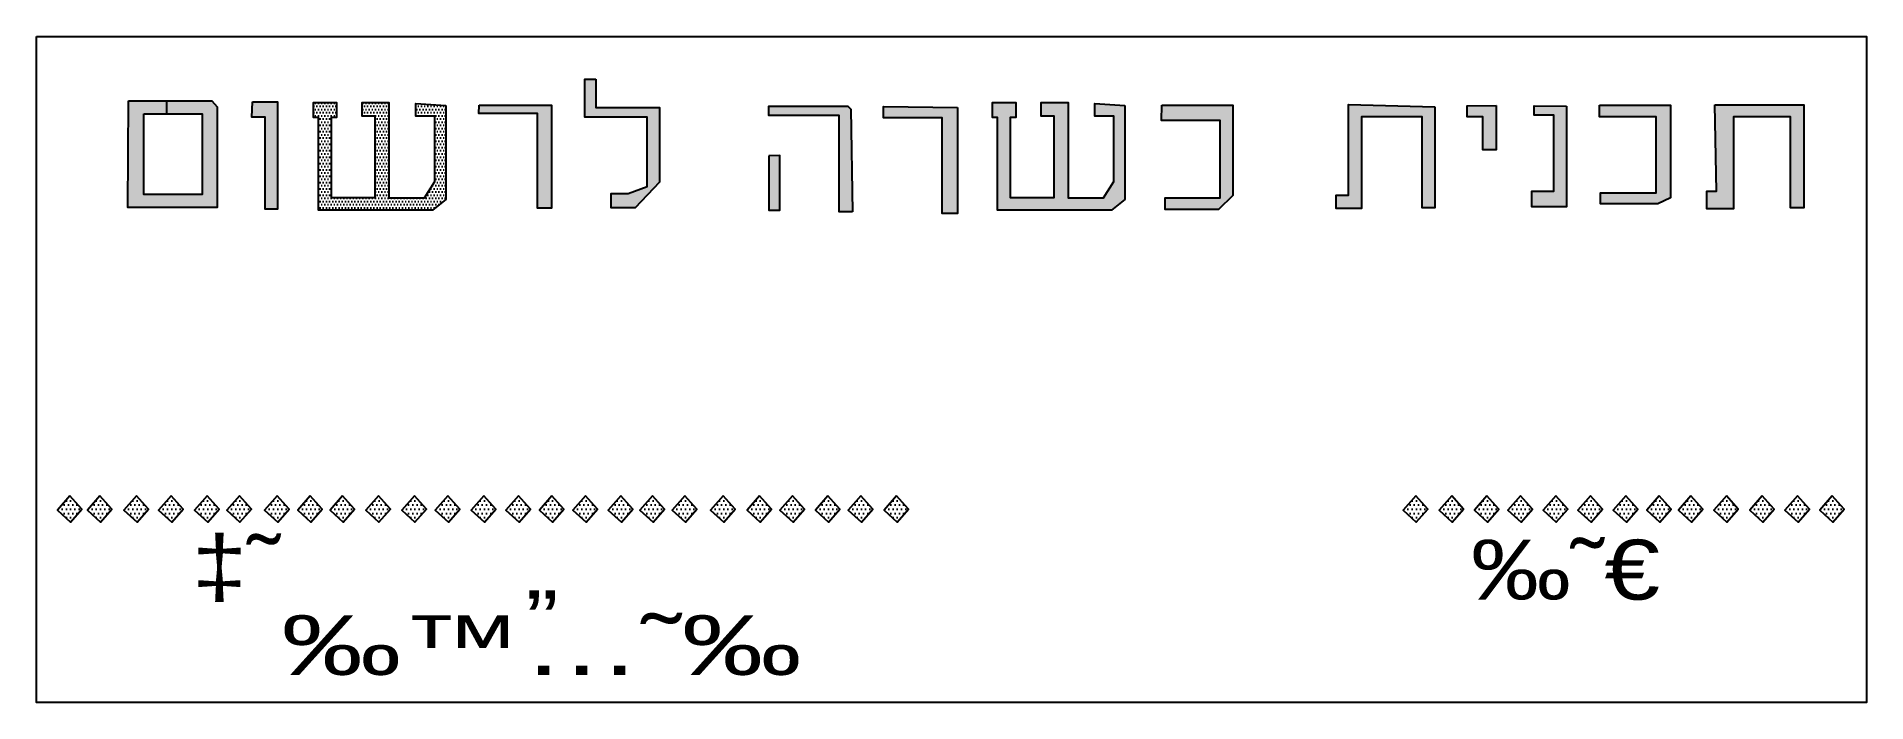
# Model space of a CAD drawing. Extents: x 221083.5 to 221097.2, y 632447.2 to 632452.2.
import ezdxf

# ---------------------------------------------------------------- set-up
doc = ezdxf.new("R2010")
doc.units = 0
doc.header["$MEASUREMENT"] = 0
doc.layers.add('D', color=7, linetype='CONTINUOUS')
doc.layers.add('TR_ANOT_L', color=7, linetype='CONTINUOUS')
doc.styles.add('HEB2', font='heb2.shx')
pattern_1 = [(0, (220776.147848, 631996.96521), (0.01190625, 0.0238125), [0, -0.0238125])]

msp = doc.modelspace()

# ---------------------------------------------------------------- hatches: boundary and pattern name
at = {"layer": 'TR_ANOT_L'}
h = msp.add_hatch(dxfattribs=at)
h.set_pattern_fill('DOTS', color=256, scale=0.015, style=0)
h.set_pattern_definition(pattern_1)
h.paths.add_polyline_path([(221085.083, 632451.674), (221085.078, 632451.56), (221085.178, 632451.56), (221085.178, 632450.868), (221085.272, 632450.868), (221085.272, 632451.674)])
h.paths.add_polyline_path([(221084.706, 632451.584), (221084.706, 632450.979), (221084.266, 632450.979), (221084.266, 632451.584), (221084.441, 632451.584), (221084.441, 632451.681), (221084.151, 632451.681), (221084.148, 632450.882), (221084.817, 632450.882), (221084.817, 632451.636), (221084.777, 632451.681), (221084.441, 632451.681), (221084.441, 632451.584)])
h.paths.add_polyline_path([(221088.05, 632451.559), (221088.05, 632451.039), (221087.907, 632450.987), (221087.779, 632450.987), (221087.779, 632450.879), (221087.959, 632450.879), (221088.141, 632451.071), (221088.141, 632451.633), (221087.663, 632451.633), (221087.663, 632451.844), (221087.58, 632451.844), (221087.58, 632451.559)])
h.paths.add_polyline_path([(221087.226, 632450.875), (221087.33, 632450.875), (221087.33, 632451.65), (221086.788, 632451.65), (221086.785, 632451.588), (221087.226, 632451.588)])
h.paths.add_polyline_path([(221089.047, 632451.271), (221088.964, 632451.268), (221088.964, 632450.862), (221089.047, 632450.862)], flags=17)
h.paths.add_polyline_path([(221088.964, 632451.641), (221088.964, 632451.571), (221089.492, 632451.571), (221089.492, 632450.849), (221089.591, 632450.849), (221089.58, 632451.619), (221089.557, 632451.641)])
h.paths.add_polyline_path([(221090.382, 632451.633), (221089.826, 632451.64), (221089.826, 632451.554), (221090.266, 632451.554), (221090.266, 632450.836), (221090.382, 632450.836)])
h.paths.add_polyline_path([(221090.777, 632450.957), (221090.777, 632451.558), (221090.819, 632451.558), (221090.819, 632451.67), (221090.644, 632451.67), (221090.644, 632451.558), (221090.682, 632451.558), (221090.682, 632450.862), (221091.539, 632450.862), (221091.639, 632450.94), (221091.639, 632451.648), (221091.413, 632451.662), (221091.413, 632451.566), (221091.556, 632451.566), (221091.556, 632451.075), (221091.479, 632450.953), (221091.212, 632450.953), (221091.212, 632451.67), (221091.011, 632451.67), (221091.011, 632451.566), (221091.108, 632451.566), (221091.108, 632450.957)])
h = msp.add_hatch(dxfattribs=at)
h.set_pattern_fill('DOTS', color=256, scale=0.015, style=0)
h.set_pattern_definition(pattern_1)
h.paths.add_polyline_path([(221086.005, 632451.566), (221086.005, 632450.957), (221085.674, 632450.957), (221085.674, 632451.558), (221085.716, 632451.558), (221085.716, 632451.67), (221085.541, 632451.67), (221085.541, 632451.558), (221085.579, 632451.558), (221085.579, 632450.862), (221086.436, 632450.862), (221086.536, 632450.94), (221086.536, 632451.648), (221086.31, 632451.662), (221086.31, 632451.566), (221086.453, 632451.566), (221086.453, 632451.075), (221086.376, 632450.953), (221086.109, 632450.953), (221086.109, 632451.67), (221085.908, 632451.67), (221085.908, 632451.566)])
h = msp.add_hatch(dxfattribs=at)
h.set_pattern_fill('DOTS', color=256, scale=0.015, style=0)
h.set_pattern_definition(pattern_1)
h.paths.add_polyline_path([(221091.917, 632451.649), (221091.913, 632451.533), (221092.355, 632451.533), (221092.355, 632450.953), (221091.941, 632450.953), (221091.941, 632450.866), (221092.342, 632450.866), (221092.45, 632450.971), (221092.45, 632451.649)])
h.paths.add_polyline_path([(221093.32, 632451.655), (221093.32, 632450.973), (221093.227, 632450.973), (221093.227, 632450.874), (221093.416, 632450.874), (221093.416, 632451.562), (221093.874, 632451.562), (221093.874, 632450.878), (221093.969, 632450.878), (221093.969, 632451.638)])
h.paths.add_polyline_path([(221094.43, 632451.648), (221094.212, 632451.645), (221094.212, 632451.562), (221094.33, 632451.562), (221094.33, 632451.313), (221094.43, 632451.313)])
h.paths.add_polyline_path([(221094.715, 632451.644), (221094.715, 632451.575), (221094.862, 632451.575), (221094.862, 632451.003), (221094.698, 632451.003), (221094.698, 632450.887), (221094.958, 632450.887), (221094.958, 632451.641)])
h.paths.add_polyline_path([(221095.631, 632451.562), (221095.631, 632450.99), (221095.213, 632450.99), (221095.213, 632450.908), (221095.643, 632450.908), (221095.74, 632450.953), (221095.74, 632451.649), (221095.205, 632451.649), (221095.205, 632451.562)])
h.paths.add_polyline_path([(221096.072, 632451.653), (221096.085, 632451.003), (221096.012, 632451.003), (221096.012, 632450.87), (221096.213, 632450.87), (221096.213, 632451.562), (221096.641, 632451.562), (221096.641, 632450.878), (221096.741, 632450.878), (221096.741, 632451.653)])
h = msp.add_hatch(dxfattribs=at)
h.set_pattern_fill('DOTS', color=256, scale=0.02, style=0)
h.set_pattern_definition([(0, (220742.896486, 631994.685375), (0.015875, 0.03175), [0, -0.03175])])
h.paths.add_polyline_path([(221083.802, 632448.616), (221083.712, 632448.715), (221083.618, 632448.607), (221083.717, 632448.517)])
h = msp.add_hatch(dxfattribs=at)
h.set_pattern_fill('DOTS', color=256, scale=0.02, style=0)
h.set_pattern_definition([(0, (220743.12133, 631994.685375), (0.015875, 0.03175), [0, -0.03175])])
h.paths.add_polyline_path([(221084.027, 632448.616), (221083.937, 632448.715), (221083.843, 632448.607), (221083.942, 632448.517)])
h = msp.add_hatch(dxfattribs=at)
h.set_pattern_fill('DOTS', color=256, scale=0.02, style=0)
h.set_pattern_definition([(0, (220743.395637, 631994.685375), (0.015875, 0.03175), [0, -0.03175])])
h.paths.add_polyline_path([(221084.301, 632448.616), (221084.211, 632448.715), (221084.117, 632448.607), (221084.216, 632448.517)])
h = msp.add_hatch(dxfattribs=at)
h.set_pattern_fill('DOTS', color=256, scale=0.02, style=0)
h.set_pattern_definition([(0, (220743.656455, 631994.685375), (0.015875, 0.03175), [0, -0.03175])])
h.paths.add_polyline_path([(221084.562, 632448.616), (221084.472, 632448.715), (221084.378, 632448.607), (221084.477, 632448.517)])
h = msp.add_hatch(dxfattribs=at)
h.set_pattern_fill('DOTS', color=256, scale=0.02, style=0)
h.set_pattern_definition([(0, (220743.926267, 631994.685375), (0.015875, 0.03175), [0, -0.03175])])
h.paths.add_polyline_path([(221084.832, 632448.616), (221084.742, 632448.715), (221084.648, 632448.607), (221084.747, 632448.517)])
h = msp.add_hatch(dxfattribs=at)
h.set_pattern_fill('DOTS', color=256, scale=0.02, style=0)
h.set_pattern_definition([(0, (220744.169097, 631994.685375), (0.015875, 0.03175), [0, -0.03175])])
h.paths.add_polyline_path([(221085.075, 632448.616), (221084.985, 632448.715), (221084.891, 632448.607), (221084.989, 632448.517)])
h = msp.add_hatch(dxfattribs=at)
h.set_pattern_fill('DOTS', color=256, scale=0.02, style=0)
h.set_pattern_definition([(0, (220744.4524, 631994.685375), (0.015875, 0.03175), [0, -0.03175])])
h.paths.add_polyline_path([(221085.358, 632448.616), (221085.268, 632448.715), (221085.174, 632448.607), (221085.273, 632448.517)])
h = msp.add_hatch(dxfattribs=at)
h.set_pattern_fill('DOTS', color=256, scale=0.02, style=0)
h.set_pattern_definition([(0, (220744.70147, 631994.685375), (0.015875, 0.03175), [0, -0.03175])])
h.paths.add_polyline_path([(221085.607, 632448.616), (221085.517, 632448.715), (221085.423, 632448.607), (221085.522, 632448.517)])
h = msp.add_hatch(dxfattribs=at)
h.set_pattern_fill('DOTS', color=256, scale=0.02, style=0)
h.set_pattern_definition([(0, (220744.944302, 631994.685375), (0.015875, 0.03175), [0, -0.03175])])
h.paths.add_polyline_path([(221085.85, 632448.616), (221085.76, 632448.715), (221085.666, 632448.607), (221085.765, 632448.517)])
h = msp.add_hatch(dxfattribs=at)
h.set_pattern_fill('DOTS', color=256, scale=0.02, style=0)
h.set_pattern_definition([(0, (220745.214113, 631994.685375), (0.015875, 0.03175), [0, -0.03175])])
h.paths.add_polyline_path([(221086.12, 632448.616), (221086.03, 632448.715), (221085.936, 632448.607), (221086.034, 632448.517)])
h = msp.add_hatch(dxfattribs=at)
h.set_pattern_fill('DOTS', color=256, scale=0.02, style=0)
h.set_pattern_definition([(0, (220745.483925, 631994.685375), (0.015875, 0.03175), [0, -0.03175])])
h.paths.add_polyline_path([(221086.39, 632448.616), (221086.3, 632448.715), (221086.205, 632448.607), (221086.304, 632448.517)])
h = msp.add_hatch(dxfattribs=at)
h.set_pattern_fill('DOTS', color=256, scale=0.02, style=0)
h.set_pattern_definition([(0, (220745.73575, 631994.685375), (0.015875, 0.03175), [0, -0.03175])])
h.paths.add_polyline_path([(221086.642, 632448.616), (221086.552, 632448.715), (221086.457, 632448.607), (221086.556, 632448.517)])
h = msp.add_hatch(dxfattribs=at)
h.set_pattern_fill('DOTS', color=256, scale=0.02, style=0)
h.set_pattern_definition([(0, (220746.00556, 631994.685375), (0.015875, 0.03175), [0, -0.03175])])
h.paths.add_polyline_path([(221086.911, 632448.616), (221086.821, 632448.715), (221086.727, 632448.607), (221086.826, 632448.517)])
h = msp.add_hatch(dxfattribs=at)
h.set_pattern_fill('DOTS', color=256, scale=0.02, style=0)
h.set_pattern_definition([(0, (220746.266378, 631994.685375), (0.015875, 0.03175), [0, -0.03175])])
h.paths.add_polyline_path([(221087.172, 632448.616), (221087.082, 632448.715), (221086.988, 632448.607), (221087.087, 632448.517)])
h = msp.add_hatch(dxfattribs=at)
h.set_pattern_fill('DOTS', color=256, scale=0.02, style=0)
h.set_pattern_definition([(0, (220746.518202, 631994.685375), (0.015875, 0.03175), [0, -0.03175])])
h.paths.add_polyline_path([(221087.424, 632448.616), (221087.334, 632448.715), (221087.24, 632448.607), (221087.339, 632448.517)])
h = msp.add_hatch(dxfattribs=at)
h.set_pattern_fill('DOTS', color=256, scale=0.02, style=0)
h.set_pattern_definition([(0, (220746.770026, 631994.685375), (0.015875, 0.03175), [0, -0.03175])])
h.paths.add_polyline_path([(221087.676, 632448.616), (221087.586, 632448.715), (221087.491, 632448.607), (221087.59, 632448.517)])
h = msp.add_hatch(dxfattribs=at)
h.set_pattern_fill('DOTS', color=256, scale=0.02, style=0)
h.set_pattern_definition([(0, (220747.03534, 631994.685375), (0.015875, 0.03175), [0, -0.03175])])
h.paths.add_polyline_path([(221087.941, 632448.616), (221087.851, 632448.715), (221087.757, 632448.607), (221087.856, 632448.517)])
h = msp.add_hatch(dxfattribs=at)
h.set_pattern_fill('DOTS', color=256, scale=0.02, style=0)
h.set_pattern_definition([(0, (220747.273674, 631994.685375), (0.015875, 0.03175), [0, -0.03175])])
h.paths.add_polyline_path([(221088.179, 632448.616), (221088.09, 632448.715), (221087.995, 632448.607), (221088.094, 632448.517)])
h = msp.add_hatch(dxfattribs=at)
h.set_pattern_fill('DOTS', color=256, scale=0.02, style=0)
h.set_pattern_definition([(0, (220747.516505, 631994.685375), (0.015875, 0.03175), [0, -0.03175])])
h.paths.add_polyline_path([(221088.422, 632448.616), (221088.332, 632448.715), (221088.238, 632448.607), (221088.337, 632448.517)])
h = msp.add_hatch(dxfattribs=at)
h.set_pattern_fill('DOTS', color=256, scale=0.02, style=0)
h.set_pattern_definition([(0, (220747.804303, 631994.685375), (0.015875, 0.03175), [0, -0.03175])])
h.paths.add_polyline_path([(221088.71, 632448.616), (221088.62, 632448.715), (221088.526, 632448.607), (221088.625, 632448.517)])
h = msp.add_hatch(dxfattribs=at)
h.set_pattern_fill('DOTS', color=256, scale=0.02, style=0)
h.set_pattern_definition([(0, (220748.078612, 631994.685375), (0.015875, 0.03175), [0, -0.03175])])
h.paths.add_polyline_path([(221088.984, 632448.616), (221088.894, 632448.715), (221088.8, 632448.607), (221088.899, 632448.517)])
h = msp.add_hatch(dxfattribs=at)
h.set_pattern_fill('DOTS', color=256, scale=0.02, style=0)
h.set_pattern_definition([(0, (220748.32594, 631994.685375), (0.015875, 0.03175), [0, -0.03175])])
h.paths.add_polyline_path([(221089.232, 632448.616), (221089.142, 632448.715), (221089.047, 632448.607), (221089.146, 632448.517)])
h = msp.add_hatch(dxfattribs=at)
h.set_pattern_fill('DOTS', color=256, scale=0.02, style=0)
h.set_pattern_definition([(0, (220748.591254, 631994.685375), (0.015875, 0.03175), [0, -0.03175])])
h.paths.add_polyline_path([(221089.497, 632448.616), (221089.407, 632448.715), (221089.313, 632448.607), (221089.412, 632448.517)])
h = msp.add_hatch(dxfattribs=at)
h.set_pattern_fill('DOTS', color=256, scale=0.02, style=0)
h.set_pattern_definition([(0, (220748.83858, 631994.685375), (0.015875, 0.03175), [0, -0.03175])])
h.paths.add_polyline_path([(221089.744, 632448.616), (221089.654, 632448.715), (221089.56, 632448.607), (221089.659, 632448.517)])
h = msp.add_hatch(dxfattribs=at)
h.set_pattern_fill('DOTS', color=256, scale=0.02, style=0)
h.set_pattern_definition([(0, (220749.108392, 631994.685375), (0.015875, 0.03175), [0, -0.03175])])
h.paths.add_polyline_path([(221090.014, 632448.616), (221089.924, 632448.715), (221089.83, 632448.607), (221089.929, 632448.517)])
h = msp.add_hatch(dxfattribs=at)
h.set_pattern_fill('DOTS', color=256, scale=0.02, style=0)
h.set_pattern_definition([(0, (220753.00884, 631994.685375), (0.015875, 0.03175), [0, -0.03175])])
h.paths.add_polyline_path([(221093.915, 632448.616), (221093.825, 632448.715), (221093.73, 632448.607), (221093.829, 632448.517)])
h = msp.add_hatch(dxfattribs=at)
h.set_pattern_fill('DOTS', color=256, scale=0.02, style=0)
h.set_pattern_definition([(0, (220753.278652, 631994.685375), (0.015875, 0.03175), [0, -0.03175])])
h.paths.add_polyline_path([(221094.184, 632448.616), (221094.095, 632448.715), (221094, 632448.607), (221094.099, 632448.517)])
h = msp.add_hatch(dxfattribs=at)
h.set_pattern_fill('DOTS', color=256, scale=0.02, style=0)
h.set_pattern_definition([(0, (220753.543966, 631994.685375), (0.015875, 0.03175), [0, -0.03175])])
h.paths.add_polyline_path([(221094.45, 632448.616), (221094.36, 632448.715), (221094.265, 632448.607), (221094.364, 632448.517)])
h = msp.add_hatch(dxfattribs=at)
h.set_pattern_fill('DOTS', color=256, scale=0.02, style=0)
h.set_pattern_definition([(0, (220753.79579, 631994.685375), (0.015875, 0.03175), [0, -0.03175])])
h.paths.add_polyline_path([(221094.702, 632448.616), (221094.612, 632448.715), (221094.517, 632448.607), (221094.616, 632448.517)])
h = msp.add_hatch(dxfattribs=at)
h.set_pattern_fill('DOTS', color=256, scale=0.02, style=0)
h.set_pattern_definition([(0, (220754.061105, 631994.685375), (0.015875, 0.03175), [0, -0.03175])])
h.paths.add_polyline_path([(221094.967, 632448.616), (221094.877, 632448.715), (221094.783, 632448.607), (221094.881, 632448.517)])
h = msp.add_hatch(dxfattribs=at)
h.set_pattern_fill('DOTS', color=256, scale=0.02, style=0)
h.set_pattern_definition([(0, (220754.321923, 631994.685375), (0.015875, 0.03175), [0, -0.03175])])
h.paths.add_polyline_path([(221095.228, 632448.616), (221095.138, 632448.715), (221095.043, 632448.607), (221095.142, 632448.517)])
h = msp.add_hatch(dxfattribs=at)
h.set_pattern_fill('DOTS', color=256, scale=0.02, style=0)
h.set_pattern_definition([(0, (220754.587237, 631994.685375), (0.015875, 0.03175), [0, -0.03175])])
h.paths.add_polyline_path([(221095.493, 632448.616), (221095.403, 632448.715), (221095.309, 632448.607), (221095.408, 632448.517)])
h = msp.add_hatch(dxfattribs=at)
h.set_pattern_fill('DOTS', color=256, scale=0.02, style=0)
h.set_pattern_definition([(0, (220754.83906, 631994.685375), (0.015875, 0.03175), [0, -0.03175])])
h.paths.add_polyline_path([(221095.745, 632448.616), (221095.655, 632448.715), (221095.56, 632448.607), (221095.659, 632448.517)])
h = msp.add_hatch(dxfattribs=at)
h.set_pattern_fill('DOTS', color=256, scale=0.02, style=0)
h.set_pattern_definition([(0, (220755.077395, 631994.685375), (0.015875, 0.03175), [0, -0.03175])])
h.paths.add_polyline_path([(221095.983, 632448.616), (221095.893, 632448.715), (221095.799, 632448.607), (221095.898, 632448.517)])
h = msp.add_hatch(dxfattribs=at)
h.set_pattern_fill('DOTS', color=256, scale=0.02, style=0)
h.set_pattern_definition([(0, (220755.34271, 631994.685375), (0.015875, 0.03175), [0, -0.03175])])
h.paths.add_polyline_path([(221096.248, 632448.616), (221096.159, 632448.715), (221096.064, 632448.607), (221096.163, 632448.517)])
h = msp.add_hatch(dxfattribs=at)
h.set_pattern_fill('DOTS', color=256, scale=0.02, style=0)
h.set_pattern_definition([(0, (220755.61252, 631994.685375), (0.015875, 0.03175), [0, -0.03175])])
h.paths.add_polyline_path([(221096.518, 632448.616), (221096.428, 632448.715), (221096.334, 632448.607), (221096.433, 632448.517)])
h = msp.add_hatch(dxfattribs=at)
h.set_pattern_fill('DOTS', color=256, scale=0.02, style=0)
h.set_pattern_definition([(0, (220755.877836, 631994.685375), (0.015875, 0.03175), [0, -0.03175])])
h.paths.add_polyline_path([(221096.784, 632448.616), (221096.694, 632448.715), (221096.599, 632448.607), (221096.698, 632448.517)])
h = msp.add_hatch(dxfattribs=at)
h.set_pattern_fill('DOTS', color=256, scale=0.02, style=0)
h.set_pattern_definition([(0, (220756.138653, 631994.685375), (0.015875, 0.03175), [0, -0.03175])])
h.paths.add_polyline_path([(221097.044, 632448.616), (221096.955, 632448.715), (221096.86, 632448.607), (221096.959, 632448.517)])

# ---------------------------------------------------------------- linework, layer by layer
at = {"layer": 'D', "color": 5}
msp.add_lwpolyline([(221083.461, 632452.164), (221097.211, 632452.164), (221097.211, 632447.164), (221083.461, 632447.164)], close=True, dxfattribs=at)
at = {"layer": 'D'}
for points in [[(221087.663, 632451.844), (221087.663, 632451.633), (221088.141, 632451.633), (221088.141, 632451.071), (221087.959, 632450.879), (221087.779, 632450.879), (221087.779, 632450.987), (221087.907, 632450.987), (221088.05, 632451.039), (221088.05, 632451.559), (221087.58, 632451.559), (221087.58, 632451.844)], [(221084.151, 632451.681), (221084.777, 632451.681), (221084.817, 632451.636), (221084.817, 632450.882), (221084.148, 632450.882)], [(221085.083, 632451.674), (221085.272, 632451.674), (221085.272, 632450.868), (221085.178, 632450.868), (221085.178, 632451.56), (221085.078, 632451.56)], [(221086.536, 632451.648), (221086.536, 632450.94), (221086.436, 632450.862), (221085.579, 632450.862), (221085.579, 632451.558), (221085.541, 632451.558), (221085.541, 632451.67), (221085.716, 632451.67), (221085.716, 632451.558), (221085.674, 632451.558), (221085.674, 632450.957), (221086.005, 632450.957), (221086.005, 632451.566), (221085.908, 632451.566), (221085.908, 632451.67), (221086.109, 632451.67), (221086.109, 632450.953), (221086.376, 632450.953), (221086.453, 632451.075), (221086.453, 632451.566), (221086.31, 632451.566), (221086.31, 632451.662)], [(221086.788, 632451.65), (221087.33, 632451.65), (221087.33, 632450.875), (221087.226, 632450.875), (221087.226, 632451.588), (221086.785, 632451.588)], [(221089.591, 632450.849), (221089.492, 632450.849), (221089.492, 632451.571), (221088.964, 632451.571), (221088.964, 632451.641), (221089.557, 632451.641), (221089.58, 632451.619)], [(221090.382, 632451.633), (221090.382, 632450.836), (221090.266, 632450.836), (221090.266, 632451.554), (221089.826, 632451.554), (221089.826, 632451.64)], [(221091.639, 632451.648), (221091.639, 632450.94), (221091.539, 632450.862), (221090.682, 632450.862), (221090.682, 632451.558), (221090.644, 632451.558), (221090.644, 632451.67), (221090.819, 632451.67), (221090.819, 632451.558), (221090.777, 632451.558), (221090.777, 632450.957), (221091.108, 632450.957), (221091.108, 632451.566), (221091.011, 632451.566), (221091.011, 632451.67), (221091.212, 632451.67), (221091.212, 632450.953), (221091.479, 632450.953), (221091.556, 632451.075), (221091.556, 632451.566), (221091.413, 632451.566), (221091.413, 632451.662)], [(221091.917, 632451.649), (221092.45, 632451.649), (221092.45, 632450.971), (221092.342, 632450.866), (221091.941, 632450.866), (221091.941, 632450.953), (221092.355, 632450.953), (221092.355, 632451.533), (221091.913, 632451.533)], [(221093.969, 632451.638), (221093.969, 632450.878), (221093.874, 632450.878), (221093.874, 632451.562), (221093.416, 632451.562), (221093.416, 632450.874), (221093.227, 632450.874), (221093.227, 632450.973), (221093.32, 632450.973), (221093.32, 632451.655)], [(221094.43, 632451.648), (221094.43, 632451.313), (221094.33, 632451.313), (221094.33, 632451.562), (221094.212, 632451.562), (221094.212, 632451.645)], [(221094.958, 632451.641), (221094.958, 632450.887), (221094.698, 632450.887), (221094.698, 632451.003), (221094.862, 632451.003), (221094.862, 632451.575), (221094.715, 632451.575), (221094.715, 632451.644)], [(221095.205, 632451.649), (221095.74, 632451.649), (221095.74, 632450.953), (221095.643, 632450.908), (221095.213, 632450.908), (221095.213, 632450.99), (221095.631, 632450.99), (221095.631, 632451.562), (221095.205, 632451.562)], [(221096.072, 632451.653), (221096.741, 632451.653), (221096.741, 632450.878), (221096.641, 632450.878), (221096.641, 632451.562), (221096.213, 632451.562), (221096.213, 632450.87), (221096.012, 632450.87), (221096.012, 632451.003), (221096.085, 632451.003)], [(221084.266, 632451.584), (221084.706, 632451.584), (221084.706, 632450.979), (221084.266, 632450.979)], [(221088.964, 632451.268), (221088.964, 632450.862), (221089.047, 632450.862), (221089.047, 632451.271)], [(221083.712, 632448.715), (221083.618, 632448.607), (221083.717, 632448.517), (221083.802, 632448.616)], [(221083.937, 632448.715), (221083.843, 632448.607), (221083.942, 632448.517), (221084.027, 632448.616)], [(221084.211, 632448.715), (221084.117, 632448.607), (221084.216, 632448.517), (221084.301, 632448.616)], [(221084.472, 632448.715), (221084.378, 632448.607), (221084.477, 632448.517), (221084.562, 632448.616)], [(221084.742, 632448.715), (221084.648, 632448.607), (221084.747, 632448.517), (221084.832, 632448.616)], [(221084.985, 632448.715), (221084.891, 632448.607), (221084.989, 632448.517), (221085.075, 632448.616)], [(221085.268, 632448.715), (221085.174, 632448.607), (221085.273, 632448.517), (221085.358, 632448.616)], [(221085.517, 632448.715), (221085.423, 632448.607), (221085.522, 632448.517), (221085.607, 632448.616)], [(221085.76, 632448.715), (221085.666, 632448.607), (221085.765, 632448.517), (221085.85, 632448.616)], [(221086.03, 632448.715), (221085.936, 632448.607), (221086.034, 632448.517), (221086.12, 632448.616)], [(221086.3, 632448.715), (221086.205, 632448.607), (221086.304, 632448.517), (221086.39, 632448.616)], [(221086.552, 632448.715), (221086.457, 632448.607), (221086.556, 632448.517), (221086.642, 632448.616)], [(221086.821, 632448.715), (221086.727, 632448.607), (221086.826, 632448.517), (221086.911, 632448.616)], [(221087.082, 632448.715), (221086.988, 632448.607), (221087.087, 632448.517), (221087.172, 632448.616)], [(221087.334, 632448.715), (221087.24, 632448.607), (221087.339, 632448.517), (221087.424, 632448.616)], [(221087.586, 632448.715), (221087.491, 632448.607), (221087.59, 632448.517), (221087.676, 632448.616)], [(221087.851, 632448.715), (221087.757, 632448.607), (221087.856, 632448.517), (221087.941, 632448.616)], [(221088.09, 632448.715), (221087.995, 632448.607), (221088.094, 632448.517), (221088.179, 632448.616)], [(221088.332, 632448.715), (221088.238, 632448.607), (221088.337, 632448.517), (221088.422, 632448.616)], [(221088.62, 632448.715), (221088.526, 632448.607), (221088.625, 632448.517), (221088.71, 632448.616)], [(221088.894, 632448.715), (221088.8, 632448.607), (221088.899, 632448.517), (221088.984, 632448.616)], [(221089.142, 632448.715), (221089.047, 632448.607), (221089.146, 632448.517), (221089.232, 632448.616)], [(221089.407, 632448.715), (221089.313, 632448.607), (221089.412, 632448.517), (221089.497, 632448.616)], [(221089.654, 632448.715), (221089.56, 632448.607), (221089.659, 632448.517), (221089.744, 632448.616)], [(221089.924, 632448.715), (221089.83, 632448.607), (221089.929, 632448.517), (221090.014, 632448.616)], [(221093.825, 632448.715), (221093.73, 632448.607), (221093.829, 632448.517), (221093.915, 632448.616)], [(221094.095, 632448.715), (221094, 632448.607), (221094.099, 632448.517), (221094.184, 632448.616)], [(221094.36, 632448.715), (221094.265, 632448.607), (221094.364, 632448.517), (221094.45, 632448.616)], [(221094.612, 632448.715), (221094.517, 632448.607), (221094.616, 632448.517), (221094.702, 632448.616)], [(221094.877, 632448.715), (221094.783, 632448.607), (221094.881, 632448.517), (221094.967, 632448.616)], [(221095.138, 632448.715), (221095.043, 632448.607), (221095.142, 632448.517), (221095.228, 632448.616)], [(221095.403, 632448.715), (221095.309, 632448.607), (221095.408, 632448.517), (221095.493, 632448.616)], [(221095.655, 632448.715), (221095.56, 632448.607), (221095.659, 632448.517), (221095.745, 632448.616)], [(221095.893, 632448.715), (221095.799, 632448.607), (221095.898, 632448.517), (221095.983, 632448.616)], [(221096.159, 632448.715), (221096.064, 632448.607), (221096.163, 632448.517), (221096.248, 632448.616)], [(221096.428, 632448.715), (221096.334, 632448.607), (221096.433, 632448.517), (221096.518, 632448.616)], [(221096.694, 632448.715), (221096.599, 632448.607), (221096.698, 632448.517), (221096.784, 632448.616)], [(221096.955, 632448.715), (221096.86, 632448.607), (221096.959, 632448.517), (221097.044, 632448.616)]]:
    msp.add_lwpolyline(points, close=True, dxfattribs=at)
msp.add_lwpolyline([(221084.441, 632451.584), (221084.441, 632451.681)], dxfattribs=at)

# ---------------------------------------------------------------- texts
at = {"layer": 'TR_ANOT_L', "color": 3, "style": 'HEB2'}
for s, width, p in [('‡˜', 1.25, (221084.626, 632447.964)), ('„', 1.25, (221087.134, 632447.943)), ('‰˜€', 1.25, (221094.239, 632447.936)), ('‰™…˜‰', 1.5, (221085.3, 632447.369))]:
    msp.add_text(s, height=0.45, dxfattribs=dict(at, width=width)).set_placement(p)

doc.saveas('drawing.dxf')
